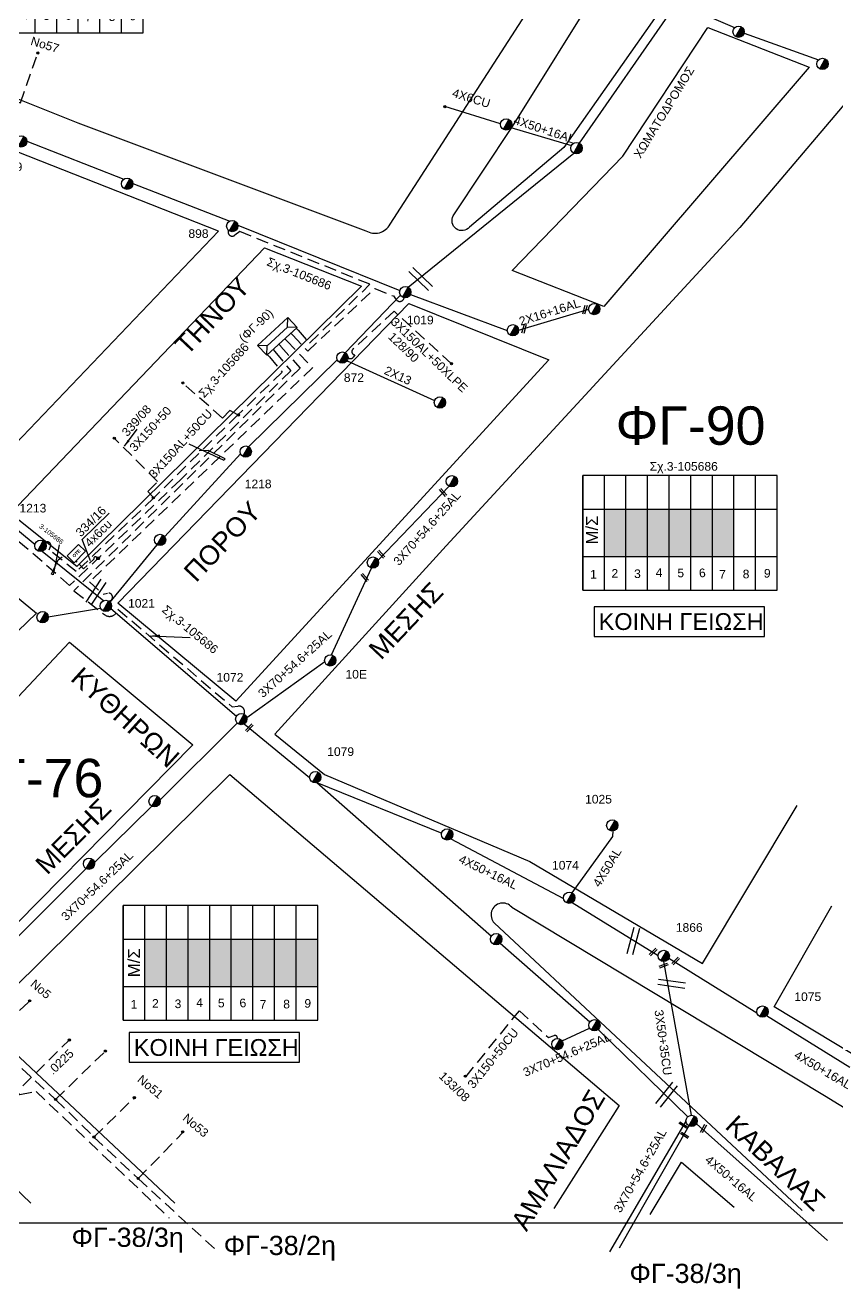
# Model space of a CAD drawing. Header units: millimetres. Extents: x 875 to 3140, y 727 to 1775.
# Drawn here: x 1046.9 to 1215.9, y 736.4 to 999.7 of the extents above; entities that cross this region are included whole.
import ezdxf
from ezdxf.enums import TextEntityAlignment as Align

# ---------------------------------------------------------------- set-up
doc = ezdxf.new("R2010")
doc.units = ezdxf.units.MM
doc.linetypes.add('DASHED', pattern=[19.05, 12.7, -6.35])
for name, color, linetype in [('Pillar OTE', 7, 'Continuous'), ('Ασφαλειοκιβώτια Χ.Τ 9 αναχωρήσεων', 7, 'Continuous'), ('Γέφυρες Εναερίου Δικτύου', 7, 'Continuous'), ('Γυμνά εναέρια ΧΤ (3Φ)   3x35+35CU', 7, 'Continuous'), ('Γυμνά εναέρια ΧΤ (3Φ)   4x50AL', 7, 'Continuous'), ('Γυμνά εναέρια ΧΤ και ΦΟΠ (1Φ)   2x16+16AL', 7, 'Continuous'), ('Γυμνά εναέρια ΧΤ και ΦΟΠ (3Φ)   4x50+16AL', 7, 'Continuous'), ('Επιγραφές - Σχήματα', 7, 'Continuous'), ('Καλώδια ΧΤ   2x13', 7, 'Continuous'), ('Καλώδια ΧΤ   3x150+50AL', 7, 'DASHED'), ('Καλώδια ΧΤ   3x150+50CU', 7, 'DASHED'), ('Καλώδια ΧΤ   3x150AL+50CU', 7, 'DASHED'), ('Καλώδια ΧΤ   3x150AL+50XLPE', 7, 'DASHED'), ('Καλώδια ΧΤ   4x6CU', 7, 'DASHED'), ('Μηχανική τομή', 7, 'Continuous'), ('Στύλος ΦΜ', 7, 'Continuous'), ('Στύλος ΦΜ @ 1', 7, 'Continuous'), ('Συνδέσεις', 7, 'Continuous'), ('Συνεστραμμένα ΧΤ   3x70+54.6+25AL', 7, 'SYN_LINE'), ('Τομή', 7, 'Continuous'), ('Υποσταθμός πόλεως', 7, 'Continuous'), ('Υπόβαθρο ΔΕΗ', 7, 'Continuous'), ('Υπόγεια καλώδια Παροχών ΧΤ   .0225', 7, 'DASHED'), ('Υπόγεια καλώδια Παροχών ΧΤ   4x6', 7, 'DASHED')]:
    doc.layers.add(name, color=color, linetype=linetype)
doc.styles.add('ar', font='arial.ttf')
doc.styles.get("Standard").update_dxf_attribs({"font": 'arial.ttf'})
doc.linetypes.add('SYN_LINE', pattern='A,0.5,-0.0001,["/\\/\\/\\/",Standard,S=0.1,R=0,X=0,Y=-0.05],-0.25', length=0.7501)
doc.dimstyles.new('ISO-25', dxfattribs={"dimtxt": 2.5, "dimasz": 2.5, "dimexe": 1.25, "dimexo": 0.625, "dimtad": 1, "dimtxsty": 'Standard', "dimcen": 2.5, "dimadec": 0, "dimazin": 0, "dimtfac": 1, "dimtmove": 0, "dimatfit": 3, "dimfxl": 1, "dimarcsym": 0})

# ---------------------------------------------------------------- blocks, each defined once
blk = doc.blocks.new('ΥΠΑΡΧΩΝ ΤΣΙΜΕΝΤΕΝΙΟΣ ΣΤΥΛΟΣ')
at = {"layer": 'Στύλος ΦΜ'}
blk.add_hatch(color=256, dxfattribs=at).paths.add_polyline_path([(-1.29, -2.28, 0.574793), (2.62, 0, 0.268822), (1.3, 2.27)])
blk.add_line((-1.29, -2.28), (1.3, 2.27), dxfattribs=at)
blk.add_circle((0, 0), 2.62, dxfattribs=at)
at = {"layer": 'Στύλος ΦΜ', "flags": 4}
for tag, p in [('ΑΡΙΘΜΟΣ', (-4.68, 8.05)), ('ΤΥΠΟΣ', (-4.91, 3.03))]:
    blk.add_attdef(tag, p, '', height=4, dxfattribs=at)
blk = doc.blocks.new('ΥΠΟΣΤΑΘΜΟΣ ΠΟΛΕΩΣ 6 ΑΝΑΧΩΡΗΣΕΩΝ')
at = {"layer": 'Υποσταθμός πόλεως', "linetype": 'Continuous', "ltscale": 40}
for p, q in [((-8.18, -2.82), (-8.18, -4)), ((-5.01, -2.82), (-5.01, -4)), ((-1.74, -2.82), (-1.74, -4)), ((1.65, -2.82), (1.65, -4)), ((5.07, -2.82), (5.07, -4)), ((8.16, -2.82), (8.16, -4))]:
    blk.add_line(p, q, dxfattribs=at)
blk.add_lwpolyline([(-8.57, 2.82), (8.57, 2.82), (8.57, -2.82), (-8.57, -2.82)], close=True, dxfattribs=at)
for points in [[(-5.75, 0), (-8.57, 2.82)], [(5.75, 0), (8.57, 2.82)], [(-8.57, -2.82), (-5.75, 0)], [(-5.75, 0), (5.75, 0)], [(8.57, -2.82), (5.75, 0)]]:
    blk.add_lwpolyline(points, dxfattribs=at)
at = {"layer": 'Υποσταθμός πόλεως', "linetype": 'SYN_LINE', "ltscale": 40, "flags": 1}
for tag, p in [('ΜΕΤΑΣΧΗΜΑΤΙΣΜΟΣ', (9.64, 1.91)), ('ΙΣΧΥΣ', (9.62, -0.89)), ('ΑΡΙΘΜΟΣ', (9.74, -3.61))]:
    blk.add_attdef(tag, p, '', height=1.8, dxfattribs=at)
blk = doc.blocks.new('ΤΟΜΗ')
at = {"layer": 'Τομή', "ltscale": 40}
for p, q in [((-5.68, 0), (5.68, 0)), ((5.68, -2.33), (-5.68, -2.33))]:
    blk.add_line(p, q, dxfattribs=at)
blk = doc.blocks.new('ΑΣΦΑΛΕΙΟΚΙΒΩΤΙΟ ΥΠΟΣΤΑΘΜΟΥ 9 ΑΝΑΧΩΡΗΣΕΩΝ')
at = {"layer": 'Ασφαλειοκιβώτια Χ.Τ 9 αναχωρήσεων', "ltscale": 40}
for p, q in [((-23.8, 40.36), (24.02, 40.36)), ((-9.72, 40.36), (-9.72, -40.64)), ((9.94, 40.36), (9.94, -40.64)), ((-23.8, 31.36), (24.02, 31.36)), ((-23.8, 22.36), (24.02, 22.36)), ((-23.8, 13.36), (24.02, 13.36)), ((-23.8, 4.36), (24.02, 4.36)), ((-23.8, -4.64), (24.02, -4.64)), ((-23.8, -13.64), (24.02, -13.64)), ((-23.8, -22.64), (24.02, -22.64)), ((-23.8, -31.64), (24.02, -31.64))]:
    blk.add_line(p, q, dxfattribs=at)
at = {"layer": 'Ασφαλειοκιβώτια Χ.Τ 9 αναχωρήσεων'}
blk.add_lwpolyline([(-23.8, -40.64), (24.02, -40.64), (24.02, 40.36), (-23.8, 40.36)], close=True, dxfattribs=at)
for s, rotation, p in [('1', 270, (-18.96, 37.31)), ('2', 270, (-18.6, 28.38)), ('3', 270, (-18.74, 18.97)), ('4', 270, (-18.26, 9.95)), ('5', 270, (-18.42, 0.93)), ('6', 274.9707, (-18.52, -8.21)), ('7', 270, (-19, -16.47)), ('8', 270, (-18.86, -26.29)), ('9', 266.863, (-18.5, -35))]:
    blk.add_text(s, height=3.6, rotation=rotation, dxfattribs=at).set_placement(p)
at = {"layer": 'Ασφαλειοκιβώτια Χ.Τ 9 αναχωρήσεων', "ltscale": 40}
for tag, height, p in [('ΟΝΟΜΑ', 5, (-0.16, 44.31)), ('ΚΕΙΜΕΝΟ 1', 2, (17.06, 35.59)), ('ΚΕΙΜΕΝΟ 2', 2, (17.06, 26.88)), ('ΚΕΙΜΕΝΟ 3', 2, (17.06, 17.69)), ('ΚΕΙΜΕΝΟ 4', 2, (17.06, 8.71)), ('ΚΕΙΜΕΝΟ 5', 2, (17.06, -0.13)), ('ΚΕΙΜΕΝΟ 6', 2, (17.06, -9.05)), ('ΚΕΙΜΕΝΟ 7', 2, (17.06, -18.13)), ('ΚΕΙΜΕΝΟ 8', 2, (17.06, -26.85)), ('ΚΕΙΜΕΝΟ 9', 2, (17.06, -35.99)), ('ΣΧ', 2, (-0.1, -42.64))]:
    blk.add_attdef(tag, text='', height=height, dxfattribs=at).set_placement(p, align=Align.MIDDLE_CENTER)
blk = doc.blocks.new('_ΣΥΝΔΕΣΗ')
at = {"layer": 'Συνδέσεις', "linetype": 'SYN_LINE', "ltscale": 40}
blk.add_hatch(color=256, dxfattribs=at).paths.add_polyline_path([(0.5, -0.01, 1), (-0.5, -0.01, 1)])
at = {"layer": 'Συνδέσεις'}
blk.add_circle((0, -0.01), 0.5, dxfattribs=at)
blk = doc.blocks.new('ΜΗΧΑΝΙΚΗ ΤΟΜΗ')
at = {"layer": 'Μηχανική τομή', "ltscale": 40}
for p, q in [((-1.89, 0.78), (1.89, 0.78)), ((1.89, 0), (-1.89, 0))]:
    blk.add_line(p, q, dxfattribs=at)
blk = doc.blocks.new('PILLAR ΟΤΕ')
at = {"layer": 'Pillar OTE', "ltscale": 40}
blk.add_lwpolyline([(-3.31, 2.02), (3.39, 2.02), (3.39, -1.99), (-3.31, -1.99)], close=True, dxfattribs=at)
at = {"layer": 'Pillar OTE', "insert": (-1.81, 0.71), "char_height": 1.3575, "width": 109.961, "attachment_point": 1}
blk.add_mtext('{\\fArial|b1|i0|c161|p34;OTE}', dxfattribs=at)
blk = doc.blocks.new('TSONTA XT1')
at = {"ltscale": 40}
h = blk.add_hatch(color=256, dxfattribs=at)
h.dxf.hatch_style = 1
h.paths.add_polyline_path([(595.96, 2487.66), (597.07, 2488.77), (595.96, 2489.87), (594.85, 2488.77)])
blk.add_lwpolyline([(594.85, 2488.77), (595.96, 2489.87), (597.07, 2488.77), (595.96, 2487.66)], close=True, dxfattribs=at)

msp = doc.modelspace()

# ---------------------------------------------------------------- hatches: boundary and pattern name
at = {"layer": 'Ασφαλειοκιβώτια Χ.Τ 9 αναχωρήσεων', "ltscale": 20}
for color, points in [(151, [(1167.52, 898.87), (1167.52, 889.04), (1172.02, 889.04), (1172.02, 898.87)]), (6, [(1172.02, 898.87), (1172.02, 889.04), (1176.52, 889.04), (1176.52, 898.87)]), (2, [(1176.52, 898.87), (1176.52, 889.04), (1181.02, 889.04), (1181.02, 898.87)]), (62, [(1181.02, 898.87), (1181.02, 889.04), (1185.52, 889.04), (1185.52, 898.87)]), (85, [(1185.52, 898.87), (1185.52, 889.04), (1190.02, 889.04), (1190.02, 898.87)]), (30, [(1190.02, 898.87), (1190.02, 889.04), (1194.52, 889.04), (1194.52, 898.87)]), (151, [(1071.8, 809.25), (1071.8, 799.43), (1076.3, 799.43), (1076.3, 809.25)]), (5, [(1076.3, 809.25), (1076.3, 799.43), (1080.8, 799.43), (1080.8, 809.25)]), (62, [(1080.8, 809.25), (1080.8, 799.43), (1085.3, 799.43), (1085.3, 809.25)]), (173, [(1085.3, 809.25), (1085.3, 799.43), (1089.8, 799.43), (1089.8, 809.25)]), (30, [(1089.8, 809.25), (1089.8, 799.43), (1094.3, 799.43), (1094.3, 809.25)]), (1, [(1094.3, 809.25), (1094.3, 799.43), (1098.8, 799.43), (1098.8, 809.25)]), (27, [(1098.8, 809.25), (1098.8, 799.43), (1103.3, 799.43), (1103.3, 809.25)]), (2, [(1103.3, 809.25), (1103.3, 799.43), (1107.8, 799.43), (1107.8, 809.25)])]:
    msp.add_hatch(color=color, dxfattribs=at).paths.add_polyline_path(points)

# ---------------------------------------------------------------- linework, layer by layer
at = {"layer": 'Γέφυρες Εναερίου Δικτύου', "color": 6, "linetype": 'DASHED', "ltscale": 0.2}
msp.add_lwpolyline([(1049.39, 1047.25), (1051.04, 1051.85), (1019.57, 1064.25), (995.56, 1003.7), (999.37, 1001.95), (1031.21, 988.98), (1045.88, 983.56), (1049.5, 993.92)], dxfattribs=at)
at = {"layer": 'Γέφυρες Εναερίου Δικτύου', "color": 27, "ltscale": 0.2}
for points in [[(1162.31, 975.13), (1181.83, 1003.17)], [(1183.56, 1003.94), (1194.66, 999.21)], [(1196.62, 998.06), (1212.13, 992.49)], [(1126.63, 945.12), (1161.14, 973.08)]]:
    msp.add_lwpolyline(points, dxfattribs=at)
at = {"layer": 'Γέφυρες Εναερίου Δικτύου', "color": 151, "ltscale": 0.2}
for points in [[(1047.2, 975.58), (1067.43, 967.66)], [(1069.28, 966.76), (1089.49, 958.92)], [(1091.18, 958.03), (1124.91, 944.42)], [(1127.12, 943.62), (1147.3, 936.11)]]:
    msp.add_lwpolyline(points, dxfattribs=at)
at = {"layer": 'Γέφυρες Εναερίου Δικτύου', "color": 6, "ltscale": 0.2}
for points in [[(1113.54, 931.48), (1125.06, 943.45)], [(1093.4, 911.89), (1111.86, 930.01)], [(1075.93, 893.15), (1091.74, 910.39)], [(1064.54, 879.49), (1074.38, 891.45)], [(1051.67, 876.47), (1062.56, 878.27)]]:
    msp.add_lwpolyline(points, dxfattribs=at)
at = {"layer": 'Γέφυρες Εναερίου Δικτύου', "color": 85, "ltscale": 0.2}
for points in [[(1042.41, 896.96), (1048.92, 891.54)], [(1050.42, 890.11), (1063.25, 879.81)]]:
    msp.add_lwpolyline(points, dxfattribs=at)
at = {"layer": 'Γέφυρες Εναερίου Δικτύου', "color": 2, "ltscale": 0.2}
msp.add_lwpolyline([(1064.7, 878.15), (1090.89, 855.77)], dxfattribs=at)
at = {"layer": 'Γέφυρες Εναερίου Δικτύου', "color": 2, "linetype": 'DASHED', "ltscale": 0.2}
for points in [[(1024.46, 799.88), (1036.47, 788.72), (1037.7, 790.03), (1053.21, 775.88), (1061.2, 768.06), (1070.4, 759.4), (1086.6, 744.53)], [(1053.21, 775.88), (1063.58, 785.96)], [(1061.2, 768.06), (1069.61, 776.25)], [(1070.4, 759.4), (1079.78, 769.04)]]:
    msp.add_lwpolyline(points, dxfattribs=at)
at = {"layer": 'Γέφυρες Εναερίου Δικτύου', "color": 1, "linetype": 'DASHED', "ltscale": 0.2}
for points in [[(1037.53, 786.42), (1047.79, 796.43)], [(1032.82, 787.8), (1045.74, 776.92), (1049.12, 777.56), (1076.89, 751.19)]]:
    msp.add_lwpolyline(points, dxfattribs=at)
at = {"layer": 'Γυμνά εναέρια ΧΤ (3Φ)   3x35+35CU', "color": 173}
msp.add_lwpolyline([(1185.71, 772.6), (1179.93, 804.61)], dxfattribs=at)
at = {"layer": 'Γυμνά εναέρια ΧΤ (3Φ)   4x50AL', "color": 62}
msp.add_lwpolyline([(1160.79, 818.93), (1169.29, 830.71), (1169.36, 831.83)], dxfattribs=at)
at = {"layer": 'Γυμνά εναέρια ΧΤ και ΦΟΠ (1Φ)   2x16+16AL', "color": 151, "ltscale": 0.2}
msp.add_lwpolyline([(1149.65, 936.18), (1164.26, 940.54)], dxfattribs=at)
at = {"layer": 'Γυμνά εναέρια ΧΤ και ΦΟΠ (3Φ)   4x50+16AL', "color": 27, "ltscale": 0.2}
msp.add_lwpolyline([(1148.06, 978.42), (1160.69, 974.66)], dxfattribs=at)
at = {"layer": 'Γυμνά εναέρια ΧΤ και ΦΟΠ (3Φ)   4x50+16AL', "color": 62}
for points in [[(1092.5, 854.13), (1106.12, 842.94)], [(1107.6, 841.9), (1133.63, 831.36)], [(1107.6, 841.9), (1143.99, 809.91)], [(1135.55, 830.21), (1159.04, 817.73)], [(1160.83, 816.92), (1178.71, 805.9)], [(1145.8, 808.44), (1164.5, 792.07)], [(1166.22, 790.47), (1184.92, 772.3)]]:
    msp.add_lwpolyline(points, dxfattribs=at)
at = {"layer": 'Γυμνά εναέρια ΧΤ και ΦΟΠ (3Φ)   4x50+16AL', "color": 85}
for points in [[(1180.97, 805.34), (1199.31, 793.96)], [(1201.32, 793.37), (1218.64, 782.59)], [(1186.7, 770.8), (1214.04, 746.5)]]:
    msp.add_lwpolyline(points, dxfattribs=at)
at = {"layer": 'Επιγραφές - Σχήματα'}
msp.add_lwpolyline([(2909.53, 1755.34), (2909.49, 750.1), (911.34, 750.1), (911.34, 1763.72)], dxfattribs=at)
at = {"layer": 'Επιγραφές - Σχήματα', "ltscale": 20}
for points in [[(1080.95, 912.52), (1088.27, 909.07), (1088.5, 909.35), (1085, 911.07), (1083.14, 911.03)], [(1053.92, 891.42), (1052.72, 885.18), (1052.34, 885.33), (1053.75, 888.34), (1054.59, 888.98)]]:
    msp.add_lwpolyline(points, dxfattribs=at)
at = {"layer": 'Επιγραφές - Σχήματα', "color": 190}
for points in [[(1165.39, 872.38), (1200.9, 872.38), (1200.9, 878.55), (1165.39, 878.55)], [(1068.53, 783.64), (1104.04, 783.64), (1104.04, 789.82), (1068.53, 789.82)]]:
    msp.add_lwpolyline(points, close=True, dxfattribs=at)
at = {"layer": 'Καλώδια ΧΤ   2x13', "color": 6, "ltscale": 0.2}
msp.add_lwpolyline([(1113.91, 929.76), (1132.17, 921.53)], dxfattribs=at)
at = {"layer": 'Καλώδια ΧΤ   3x150+50AL', "color": 85, "ltscale": 0.2}
msp.add_lwpolyline([(1073.69, 901.25), (1072.45, 902.55), (1074.44, 904.65), (1065.52, 913.56)], dxfattribs=at)
at = {"layer": 'Καλώδια ΧΤ   3x150+50CU', "color": 62, "ltscale": 0.2}
msp.add_lwpolyline([(1138.67, 780.63), (1149.81, 794.38), (1155.86, 788.77), (1157.05, 789.2, -0.59753), (1157.72, 788.61, -1)], format="xyb", dxfattribs=at)
at = {"layer": 'Καλώδια ΧΤ   3x150AL+50CU', "color": 151, "ltscale": 0.2}
msp.add_lwpolyline([(1103.74, 936.15), (1106.12, 933.49), (1118.68, 945.73), (1091.57, 956.72), (1090.55, 955.94, -0.776521), (1089.2, 957.01, 17.670421)], format="xyb", dxfattribs=at)
at = {"layer": 'Καλώδια ΧΤ   3x150AL+50CU', "color": 6, "ltscale": 0.2}
msp.add_lwpolyline([(1102.61, 935.11), (1105.72, 931.81), (1119.74, 944.87), (1123.57, 943.3), (1124.17, 942.52, 0.662472), (1125.82, 942.95, 7.37649)], format="xyb", dxfattribs=at)
at = {"layer": 'Καλώδια ΧΤ   3x150AL+50CU', "color": 62, "ltscale": 0.2}
msp.add_lwpolyline([(1100.1, 932.8), (1104.18, 928.27), (1056.99, 881.89), (1063.37, 876.91, 0.578971), (1066.19, 878.06), (1090, 857.66), (1091.14, 857.85, -0.590135), (1092.48, 856.16, -1.726921)], format="xyb", dxfattribs=at)
at = {"layer": 'Καλώδια ΧΤ   3x150AL+50CU', "color": 2, "ltscale": 0.2}
msp.add_lwpolyline([(1101.35, 933.95), (1106.72, 928.36), (1060.28, 883.73), (1063.14, 881.14), (1064.03, 881.37, -1.124031), (1064.24, 879.73, -1.2228)], format="xyb", dxfattribs=at)
at = {"layer": 'Καλώδια ΧΤ   3x150AL+50CU', "color": 30, "ltscale": 0.2}
msp.add_lwpolyline([(1098.89, 931.7), (1102.18, 927.73), (1079.2, 904.98), (1056.13, 882.96), (1041.95, 895.24), (1041.25, 895.08, -1.096577), (1040.97, 897.07, -0.025617)], format="xyb", dxfattribs=at)
at = {"layer": 'Καλώδια ΧΤ   3x150AL+50CU', "color": 85, "ltscale": 0.2}
msp.add_lwpolyline([(1097.73, 930.63), (1100.39, 927.46), (1091.2, 918.52), (1073.69, 901.25), (1057.52, 885.87), (1051.86, 890.38), (1052.15, 891.09, 0.778616), (1051.03, 891.9, 66.758299)], format="xyb", dxfattribs=at)
msp.add_lwpolyline([(1091.2, 918.52), (1089.48, 919.46), (1087.95, 917.87), (1079.54, 925.3)], dxfattribs=at)
at = {"layer": 'Καλώδια ΧΤ   3x150AL+50XLPE', "color": 6, "ltscale": 0.2}
msp.add_lwpolyline([(1135.68, 929.19), (1123.72, 940.12), (1115.14, 932.19, 0.656823), (1115.55, 931.03), (1115.27, 930.59, -0.461725), (1114.13, 930.44, -2.673071)], format="xyb", dxfattribs=at)
at = {"layer": 'Καλώδια ΧΤ   4x6CU', "color": 27, "linetype": 'SYN_LINE', "ltscale": 15}
msp.add_lwpolyline([(1145.89, 979.14), (1134.3, 982.79)], dxfattribs=at)
at = {"layer": 'Συνεστραμμένα ΧΤ   3x70+54.6+25AL', "color": 2, "ltscale": 20}
for points in [[(1120.39, 888.23), (1135.16, 903.67)], [(1110.65, 868.54), (1118.99, 886.62)], [(1093.01, 855.49), (1109.27, 867.14)], [(1074.97, 838.3), (1091.05, 854.32)], [(1061.31, 825.24), (1073.24, 837.01)], [(1044.32, 808.73), (1059.58, 823.98)]]:
    msp.add_lwpolyline(points, dxfattribs=at)
at = {"layer": 'Συνεστραμμένα ΧΤ   3x70+54.6+25AL', "color": 62, "ltscale": 8}
msp.add_lwpolyline([(1158.72, 788.08), (1164.42, 790.76)], dxfattribs=at)
at = {"layer": 'Συνεστραμμένα ΧΤ   3x70+54.6+25AL', "color": 1, "ltscale": 20}
msp.add_lwpolyline([(1184.52, 771.39), (1168.62, 744.14)], dxfattribs=at)
at = {"layer": 'Συνεστραμμένα ΧΤ   3x70+54.6+25AL', "color": 173, "linetype": 'Continuous'}
msp.add_lwpolyline([(1185.12, 770.4), (1170.64, 744.88)], dxfattribs=at)
at = {"layer": 'Υπόβαθρο ΔΕΗ'}
for points in [[(1019.75, 1063.12), (996.68, 1003.81), (1057.82, 979.38), (1117.85, 956.89, 0.427884), (1122.88, 958.24), (1150.41, 1000.85), (1157.86, 1012.44), (1080.2, 1040.06)], [(1167.17, 1008.85), (1179.8, 1003.67), (1159.05, 974.26), (1139.41, 957.61, -0.899589), (1136.05, 960), (1148.37, 978.6)]]:
    msp.add_lwpolyline(points, format="xyb", close=True, dxfattribs=at)
for points in [[(1189.11, 999.26), (1210.18, 991), (1167.44, 941.12), (1148.31, 948.59), (1171.4, 972.45)], [(1087.16, 956.78), (1035.98, 976.97), (1014.26, 923.37), (1037.52, 904.84)], [(1057.64, 886.96), (1043.8, 897.98), (1096.69, 953.34), (1116.96, 945.31)], [(1126.8, 941.75), (1155.97, 929.99), (1090.78, 858.86), (1066.15, 879.29)], [(1020.73, 874.14), (1034.88, 888.99), (1049.21, 877.24), (1033.56, 862.12)], [(1081.76, 849.8), (1031.36, 798.63), (987.21, 839.84), (1013.84, 865.92), (1026.04, 854.43), (1017.82, 845.33), (1025.07, 838.17), (1056.11, 871.14)]]:
    msp.add_lwpolyline(points, close=True, dxfattribs=at)
for points in [[(1224.81, 991.87), (1195.76, 957.56), (1134.57, 891.22), (1098.84, 851.98), (1109.19, 843.62), (1151.98, 825.49), (1187.96, 804.22), (1207.71, 837.11)], [(1058.75, 892.53), (1064.39, 898.07)], [(1078.06, 754.28), (1037.56, 792.28), (1089.48, 843.62), (1170.6, 774.63), (1156.98, 753.15)], [(1273.11, 752.82), (1202.88, 795.21), (1214.9, 816.2)], [(1148.23, 815.95), (1213.35, 776.73), (1252.54, 752.67)], [(1177.05, 751.92), (1183.6, 762.79), (1194.56, 753.42)]]:
    msp.add_lwpolyline(points, dxfattribs=at)
for points in [[(1148.23, 815.95, 1.031162), (1144.6, 812.66), (1168.81, 790.08), (1208.72, 752.74)], [(911.45, 814.22), (973.3, 780.61, 0.062053), (991.42, 772.19, 0.23102), (1013.63, 775.7, 0.080353), (1020.02, 781.25), (1048.07, 754.26)]]:
    msp.add_lwpolyline(points, format="xyb", dxfattribs=at)
at = {"layer": 'Υπόγεια καλώδια Παροχών ΧΤ   .0225', "color": 1, "linetype": 'DASHED', "ltscale": 0.2}
msp.add_lwpolyline([(1046.39, 778.72), (1056.07, 788.28)], dxfattribs=at)
at = {"layer": 'Υπόγεια καλώδια Παροχών ΧΤ   4x6', "color": 30, "linetype": 'DASHED', "ltscale": 0.1}
msp.add_lwpolyline([(1061.83, 888.63, 1.153339), (1061.17, 888.49), (1059.03, 886.45), (1057.47, 888.09)], format="xyb", dxfattribs=at)

# ---------------------------------------------------------------- block references
at = {"layer": 'Pillar OTE', "xscale": 0.5, "yscale": 0.5, "zscale": 0.5, "rotation": 45}
msp.add_blockref('PILLAR ΟΤΕ', (1057.52, 889.6), dxfattribs=at)
at = {"layer": 'Ασφαλειοκιβώτια Χ.Τ 9 αναχωρήσεων', "xscale": 0.5, "yscale": 0.5, "zscale": 0.5, "rotation": 90}
msp.add_blockref('ΑΣΦΑΛΕΙΟΚΙΒΩΤΙΟ ΥΠΟΣΤΑΘΜΟΥ 9 ΑΝΑΧΩΡΗΣΕΩΝ', (1051.11, 1010.04), dxfattribs=at).add_auto_attribs({'ΟΝΟΜΑ': 'ΦΓ-46'})
for p in [(1183.2, 893.9), (1087.48, 804.29)]:
    msp.add_blockref('ΑΣΦΑΛΕΙΟΚΙΒΩΤΙΟ ΥΠΟΣΤΑΘΜΟΥ 9 ΑΝΑΧΩΡΗΣΕΩΝ', p, dxfattribs=at)
at = {"layer": 'Μηχανική τομή'}
for p, xscale, yscale, zscale, rotation in [((1163.28, 940.5), 0.499999999999948, 0.499999999999948, 0.499999999999948, 253.7977660568935), ((1150.62, 936.53), 0.499999999999948, 0.499999999999948, 0.499999999999948, 253.7977660568935), ((1134.1, 902.51), 0.4999999999999326, 0.4999999999999326, 0.4999999999999326, 131.9115443100145), ((1121.18, 889.64), 0.4999999999999326, 0.4999999999999326, 0.4999999999999326, 131.9115443100145), ((1117.78, 884.79), 0.4999999999999326, 0.4999999999999326, 0.4999999999999326, 131.9115443100145), ((1093.4, 853.45), 0.5000000000001351, 0.5000000000001351, 0.5000000000001351, 225.364007277104), ((1177.55, 806.73), 0.500000000000135, 0.500000000000135, 0.500000000000135, 225.364007277104), ((1179.93, 803.59), 0.5000000000000344, 0.5000000000000344, 0.5000000000000344, 19.80027932640875), ((1182.26, 804.88), 0.5000000000001351, 0.5000000000001351, 0.5000000000001351, 225.364007277104), ((1183.85, 770.41), 0.4999999999999937, 0.4999999999999937, 0.4999999999999937, 326.6747642909779), ((1184.15, 768.26), 0.4999999999999937, 0.4999999999999937, 0.4999999999999937, 326.6747642909779), ((1188.34, 769.73), 0.4999999999999263, 0.4999999999999263, 0.4999999999999263, 60.34977056811049)]:
    msp.add_blockref('ΜΗΧΑΝΙΚΗ ΤΟΜΗ', p, dxfattribs=dict(at, xscale=xscale, yscale=yscale, zscale=zscale, rotation=rotation))
at = {"layer": 'Στύλος ΦΜ @ 1', "ltscale": 40, "xscale": 0.4499999999998181, "yscale": 0.4499999999998181, "zscale": 0.4499999999998181}
for p in [(1195.48, 998.37), (1212.97, 991.66), (1147.06, 979.05), (1161.72, 974.1), (1068.11, 966.69), (1165.43, 940.57), (1148.48, 936.16), (1133.27, 921.1), (1135.74, 904.69), (1074.96, 892.47), (1050.06, 891.24), (1119.31, 887.75), (1050.5, 876.37), (1073.83, 838.03), (1134.78, 831.11), (1060.16, 825.01), (1144.99, 809.29), (1165.44, 791.35), (1157.74, 787.43), (1185.7, 771.42)]:
    msp.add_blockref('ΥΠΑΡΧΩΝ ΤΣΙΜΕΝΤΕΝΙΟΣ ΣΤΥΛΟΣ', p, dxfattribs=at)
at = {"layer": 'Στύλος ΦΜ @ 1', "ltscale": 40}
ref = msp.add_blockref('ΥΠΑΡΧΩΝ ΤΣΙΜΕΝΤΕΝΙΟΣ ΣΤΥΛΟΣ', (1046.03, 975.52), dxfattribs=dict(at, xscale=0.4499999999998181, yscale=0.4499999999998181, zscale=0.4499999999998181))
ref.add_attrib('ΤΥΠΟΣ', '839', (1042.07, 969.31), dxfattribs={"layer": 'Στύλος ΦΜ', "height": 1.8, "flags": 4})
ref = msp.add_blockref('ΥΠΑΡΧΩΝ ΤΣΙΜΕΝΤΕΝΙΟΣ ΣΤΥΛΟΣ', (1090.01, 957.87), dxfattribs=dict(at, xscale=0.4499999999998181, yscale=0.4499999999998181, zscale=0.4499999999998181))
ref.add_attrib('ΑΡΙΘΜΟΣ', '898', (1080.87, 955.4), dxfattribs={"layer": 'Στύλος ΦΜ', "height": 1.8, "flags": 4})
ref = msp.add_blockref('ΥΠΑΡΧΩΝ ΤΣΙΜΕΝΤΕΝΙΟΣ ΣΤΥΛΟΣ', (1126.04, 944.1), dxfattribs=dict(at, xscale=0.4499999999998181, yscale=0.4499999999998181, zscale=0.4499999999998181))
ref.add_attrib('ΤΥΠΟΣ', '1019', (1126.37, 937.38), dxfattribs={"layer": 'Στύλος ΦΜ', "height": 1.8, "flags": 4})
ref = msp.add_blockref('ΥΠΑΡΧΩΝ ΤΣΙΜΕΝΤΕΝΙΟΣ ΣΤΥΛΟΣ', (1112.95, 930.46), dxfattribs=dict(at, xscale=0.4499999999998181, yscale=0.4499999999998181, zscale=0.4499999999998181))
ref.add_attrib('ΑΡΙΘΜΟΣ', '872', (1113.25, 925.39), dxfattribs={"layer": 'Στύλος ΦΜ', "height": 1.8, "flags": 4})
ref = msp.add_blockref('ΥΠΑΡΧΩΝ ΤΣΙΜΕΝΤΕΝΙΟΣ ΣΤΥΛΟΣ', (1092.82, 910.87), dxfattribs=dict(at, xscale=0.4499999999998181, yscale=0.4499999999998181, zscale=0.4499999999998181))
ref.add_attrib('ΤΥΠΟΣ', '1218', (1092.6, 903.24), dxfattribs={"layer": 'Στύλος ΦΜ', "height": 1.8, "flags": 4})
ref = msp.add_blockref('ΥΠΑΡΧΩΝ ΤΣΙΜΕΝΤΕΝΙΟΣ ΣΤΥΛΟΣ', (1041.75, 897.94), dxfattribs=dict(at, xscale=0.4499999999998181, yscale=0.4499999999998181, zscale=0.4499999999998181))
ref.add_attrib('ΤΥΠΟΣ', '1213', (1045.67, 898.19), dxfattribs={"layer": 'Στύλος ΦΜ', "height": 1.8, "flags": 4})
ref = msp.add_blockref('ΥΠΑΡΧΩΝ ΤΣΙΜΕΝΤΕΝΙΟΣ ΣΤΥΛΟΣ', (1063.66, 878.71), dxfattribs=dict(at, xscale=0.4499999999998181, yscale=0.4499999999998181, zscale=0.4499999999998181))
ref.add_attrib('ΤΥΠΟΣ', '1021', (1068.3, 878.36), dxfattribs={"layer": 'Στύλος ΦΜ', "height": 1.8, "flags": 4})
ref = msp.add_blockref('ΥΠΑΡΧΩΝ ΤΣΙΜΕΝΤΕΝΙΟΣ ΣΤΥΛΟΣ', (1110.43, 867.38), dxfattribs=dict(at, xscale=0.4499999999998181, yscale=0.4499999999998181, zscale=0.4499999999998181))
ref.add_attrib('ΤΥΠΟΣ', '10E', (1113.59, 863.58), dxfattribs={"layer": 'Στύλος ΦΜ', "height": 1.8, "flags": 4})
ref = msp.add_blockref('ΥΠΑΡΧΩΝ ΤΣΙΜΕΝΤΕΝΙΟΣ ΣΤΥΛΟΣ', (1091.89, 855.14), dxfattribs=dict(at, xscale=0.4499999999998181, yscale=0.4499999999998181, zscale=0.4499999999998181))
ref.add_attrib('ΤΥΠΟΣ', '1072', (1086.73, 862.95), dxfattribs={"layer": 'Στύλος ΦΜ', "height": 1.8, "flags": 4})
ref = msp.add_blockref('ΥΠΑΡΧΩΝ ΤΣΙΜΕΝΤΕΝΙΟΣ ΣΤΥΛΟΣ', (1107.29, 843.03), dxfattribs=dict(at, xscale=0.4499999999998181, yscale=0.4499999999998181, zscale=0.4499999999998181))
ref.add_attrib('ΤΥΠΟΣ', '1079', (1109.79, 847.46), dxfattribs={"layer": 'Στύλος ΦΜ', "height": 1.8, "flags": 4})
ref = msp.add_blockref('ΥΠΑΡΧΩΝ ΤΣΙΜΕΝΤΕΝΙΟΣ ΣΤΥΛΟΣ', (1169.18, 832.99), dxfattribs=dict(at, xscale=0.4499999999998181, yscale=0.4499999999998181, zscale=0.4499999999998181))
ref.add_attrib('ΤΥΠΟΣ', '1025', (1163.51, 837.55), dxfattribs={"layer": 'Στύλος ΦΜ', "height": 1.8, "flags": 4})
ref = msp.add_blockref('ΥΠΑΡΧΩΝ ΤΣΙΜΕΝΤΕΝΙΟΣ ΣΤΥΛΟΣ', (1160.2, 817.91), dxfattribs=dict(at, xscale=0.4499999999998181, yscale=0.4499999999998181, zscale=0.4499999999998181))
ref.add_attrib('ΤΥΠΟΣ', '1074', (1156.62, 823.79), dxfattribs={"layer": 'Στύλος ΦΜ', "height": 1.8, "flags": 4})
ref = msp.add_blockref('ΥΠΑΡΧΩΝ ΤΣΙΜΕΝΤΕΝΙΟΣ ΣΤΥΛΟΣ', (1179.89, 805.79), dxfattribs=dict(at, xscale=0.4499999999998181, yscale=0.4499999999998181, zscale=0.4499999999998181))
ref.add_attrib('ΤΥΠΟΣ', '1866', (1182.41, 810.82), dxfattribs={"layer": 'Στύλος ΦΜ', "height": 1.8, "flags": 4})
ref = msp.add_blockref('ΥΠΑΡΧΩΝ ΤΣΙΜΕΝΤΕΝΙΟΣ ΣΤΥΛΟΣ', (1200.46, 794.18), dxfattribs=dict(at, xscale=0.4499999999998181, yscale=0.4499999999998181, zscale=0.4499999999998181))
ref.add_attrib('ΤΥΠΟΣ', '1075', (1207.1, 796.39), dxfattribs={"layer": 'Στύλος ΦΜ', "height": 1.8, "flags": 4})
at = {"layer": 'Συνδέσεις', "xscale": 0.4500000000000455, "yscale": 0.4500000000000455, "zscale": 0.4500000000000455}
for p in [(1049.5, 993.92), (1134.3, 982.74), (1135.67, 929.21), (1079.72, 925.19), (1091.31, 918.5), (1065.43, 913.67), (1073.55, 901.26), (1047.79, 796.44), (1056.07, 788.28), (1063.58, 785.97), (1138.57, 780.74), (1053.21, 775.89), (1069.61, 776.25), (1079.68, 769.15), (1061.2, 768.06), (1070.39, 759.42)]:
    msp.add_blockref('_ΣΥΝΔΕΣΗ', p, dxfattribs=at)
at = {"layer": 'Συνδέσεις', "xscale": 0.3075184835441075, "yscale": 0.3075184835441075, "zscale": 0.3075184835441075, "rotation": 43.66502054874258}
msp.add_blockref('TSONTA XT1', (1457.92, 208.45), dxfattribs=at)
at = {"layer": 'Τομή'}
for p, xscale, yscale, zscale, rotation in [((1129.66, 947.27), 0.5000000000001208, 0.5000000000001208, 0.5000000000001208, 316.2531321033599), ((1062.13, 881.26), 0.500000000000164, 0.500000000000164, 0.500000000000164, 236.6377693957126), ((1174.12, 808.77), 0.5000000000001686, 0.5000000000001686, 0.5000000000001686, 255.3687971281214), ((1181.64, 800.58), 0.500000000000281, 0.500000000000281, 0.500000000000281, 352.0157154940313), ((1180.9, 776.53), 0.500000000000143, 0.500000000000143, 0.500000000000143, 231.5423737059759)]:
    msp.add_blockref('ΤΟΜΗ', p, dxfattribs=dict(at, xscale=xscale, yscale=yscale, zscale=zscale, rotation=rotation))
at = {"layer": 'Υποσταθμός πόλεως', "xscale": 0.4999999999999877, "yscale": 0.4999999999999877, "zscale": 0.4999999999999877, "rotation": 42.54282750140683}
msp.add_blockref('ΥΠΟΣΤΑΘΜΟΣ ΠΟΛΕΩΣ 6 ΑΝΑΧΩΡΗΣΕΩΝ', (1099.39, 934.87), dxfattribs=at)

# ---------------------------------------------------------------- texts
at = {"layer": 'Γυμνά εναέρια ΧΤ (3Φ)   3x35+35CU', "ltscale": 20, "insert": (1179.75, 794.69), "char_height": 1.8, "width": 14.9372, "attachment_point": 1, "rotation": 277.8014, "style": 'ar'}
msp.add_mtext('3Χ50+35CU', dxfattribs=at)
at = {"layer": 'Γυμνά εναέρια ΧΤ (3Φ)   4x50AL', "ltscale": 0.2}
msp.add_text('4X50AL', height=1.8, rotation=58.5727, dxfattribs=at).set_placement((1168.09, 824.25), align=Align.MIDDLE)
at = {"layer": 'Γυμνά εναέρια ΧΤ και ΦΟΠ (1Φ)   2x16+16AL', "ltscale": 0.2}
msp.add_text('2X16+16AL', height=1.8, rotation=17.5933, dxfattribs=at).set_placement((1156.13, 939.94), align=Align.MIDDLE)
at = {"layer": 'Γυμνά εναέρια ΧΤ και ΦΟΠ (3Φ)   4x50+16AL', "ltscale": 0.2}
for rotation, p in [(341.5799, (1155.03, 977.98)), (334.1393, (1143.35, 823.27)), (329.5191, (1213.05, 782.07)), (319.7882, (1193.96, 759.45))]:
    msp.add_text('4X50+16AL', height=1.8, rotation=rotation, dxfattribs=at).set_placement(p, align=Align.MIDDLE)
at = {"layer": 'Επιγραφές - Σχήματα', "ltscale": 20, "attachment_point": 1, "style": 'ar'}
for s, insert, char_height, width, rotation in [('Νο57', (1048.37, 997.39), 1.8, 19.3816, 343.217), ('ΧΩΜΑΤΟΔΡΟΜΟΣ', (1173.53, 972.77), 1.8, 19.3816, 58.7029), ('Σχ.3-105686', (1097.69, 951.42), 1.8, 19.3816, 338.2481), ('ΤΗΝΟΥ', (1077.7, 933.46), 4, 19.3816, 46.6273), ('(ΦΓ-90)', (1091.16, 934.82), 1.8, 19.3816, 43.516), ('128/90', (1123.56, 935.91), 1.8, 19.3816, 316.24), ('Σχ.3-105686', (1082.81, 923.15), 1.8, 19.3816, 48.0202), ('339/08', (1066.81, 915.08), 1.8, 19.3816, 48.0202), ('ΠΟΡΟΥ', (1079.55, 886.19), 4, 19.3816, 46.6273), ('3-105686', (1050.28, 895.88), 1, 19.3816, 322.5493), ('Μ/Σ', (1163.69, 891.52), 2.5, 5.3233, 90), ('ΜΕΣΗΣ', (1118.08, 870.03), 4, 19.3816, 46.6273), ('Σχ.3-105686', (1076.34, 879.05), 1.8, 19.3816, 320.4208), ('ΚΥΘΗΡΩΝ', (1058.78, 866.31), 4, 19.3816, 317.8509), ('ΜΕΣΗΣ', (1048.62, 825.32), 4, 19.3816, 45.0578), ('Μ/Σ', (1068.27, 801.35), 2.5, 6.4882, 90), ('Νο5', (1048.95, 801.05), 1.8, 19.3816, 319.9552), ('Νο51', (1071.23, 781.16), 1.8, 19.3816, 319.9552), ('133/08', (1134.13, 781.86), 1.8, 19.3816, 316.24), ('ΑΜΑΛΙΑΔΟΣ', (1147.87, 750.23), 4, 19.3816, 59.5718), ('Νο53', (1080.67, 773.12), 1.8, 19.3816, 319.9552), ('ΚΑΒΑΛΑΣ', (1195.19, 772.96), 4, 19.3816, 316.6273)]:
    msp.add_mtext(s, dxfattribs=dict(at, insert=insert, char_height=char_height, width=width, rotation=rotation))
for s, insert, char_height, width in [('ΦΓ-90', (1169.86, 920.3), 8, 19.3816), ('Σχ.3-105686', (1176.96, 908.7), 1.8, 20.4931), ('ΦΓ-76', (1031.93, 846.85), 8, 19.3816), ('ΦΓ-38/3η', (1056.53, 749.17), 4, 19.3816), ('ΦΓ-38/2η', (1088.22, 747.47), 4, 19.3816), ('ΦΓ-38/3η', (1172.76, 741.65), 4, 19.3816)]:
    msp.add_mtext(s, dxfattribs=dict(at, insert=insert, char_height=char_height, width=width))
at = {"layer": 'Επιγραφές - Σχήματα', "color": 190, "char_height": 3.5, "width": 35.1311, "attachment_point": 1}
for insert in [(1166.34, 877.21), (1069.49, 788.47)]:
    msp.add_mtext('KOINH ΓΕΙΩΣΗ', dxfattribs=dict(at, insert=insert))
at = {"layer": 'Καλώδια ΧΤ   2x13', "ltscale": 0.2}
msp.add_text('2X13', height=1.8, rotation=335.4517, dxfattribs=at).set_placement((1124.52, 926.73), align=Align.MIDDLE)
at = {"layer": 'Καλώδια ΧΤ   3x150+50AL', "ltscale": 0.2}
msp.add_text('3X150+50', height=1.8, rotation=47.8218, dxfattribs=at).set_placement((1072.95, 915.6), align=Align.MIDDLE)
at = {"layer": 'Καλώδια ΧΤ   3x150+50AL', "ltscale": 0.2, "char_height": 1.8, "attachment_point": 1, "rotation": 45}
for s, insert in [('334/16', (1057.19, 894.25)), ('4x6cu', (1059.07, 892.12))]:
    msp.add_mtext_dynamic_manual_height_columns(s, width=1.8, gutter_width=12.5, heights=[0.118], dxfattribs=dict(at, insert=insert))
at = {"layer": 'Καλώδια ΧΤ   3x150+50CU', "ltscale": 0.2}
msp.add_text('3X150+50CU', height=1.8, rotation=51.0784, dxfattribs=at).set_placement((1144.31, 784.46), align=Align.MIDDLE)
at = {"layer": 'Καλώδια ΧΤ   3x150AL+50CU', "ltscale": 0.2}
msp.add_text('3X150AL+50CU', height=1.8, rotation=47.8218, dxfattribs=at).set_placement((1079.23, 912.52), align=Align.MIDDLE)
at = {"layer": 'Καλώδια ΧΤ   3x150AL+50XLPE', "ltscale": 0.2}
msp.add_text('3X150AL+50XLPE', height=1.8, rotation=315.8773, dxfattribs=at).set_placement((1131.06, 931.02), align=Align.MIDDLE)
at = {"layer": 'Καλώδια ΧΤ   4x6CU', "ltscale": 0.2}
msp.add_text('4X6CU', height=1.8, rotation=342.798, dxfattribs=at).set_placement((1139.81, 984.51), align=Align.MIDDLE)
at = {"layer": 'Συνεστραμμένα ΧΤ   3x70+54.6+25AL', "ltscale": 20}
for rotation, p in [(48.4355, (1130.56, 894.91)), (41.9866, (1103.05, 866.69)), (43.9239, (1061.85, 820.41)), (23.1393, (1159.72, 785.27)), (60.3195, (1174.96, 761.07))]:
    msp.add_text('3X70+54.6+25AL', height=1.8, rotation=rotation, dxfattribs=at).set_placement(p, align=Align.MIDDLE)
at = {"layer": 'Υπόγεια καλώδια Παροχών ΧΤ   .0225', "ltscale": 0.2}
msp.add_text('.0225', height=1.8, rotation=43.9076, dxfattribs=at).set_placement((1054.27, 783.73), align=Align.MIDDLE)

# ---------------------------------------------------------------- leaders
at = {"layer": 'Επιγραφές - Σχήματα', "ltscale": 40}
for points, override in [([(1067.53, 911.99), (1070.16, 915.57)], {"dimasz": 1.5, "dimtad": 0}), ([(1060.46, 888.14), (1058.75, 892.53)], {"dimasz": 0.5, "dimtad": 0}), ([(1072.92, 872.5), (1081.26, 872.16)], {"dimasz": 2, "dimtad": 0})]:
    msp.add_leader(points, dimstyle='ISO-25', override=override, dxfattribs=at)

doc.saveas('drawing.dxf')
